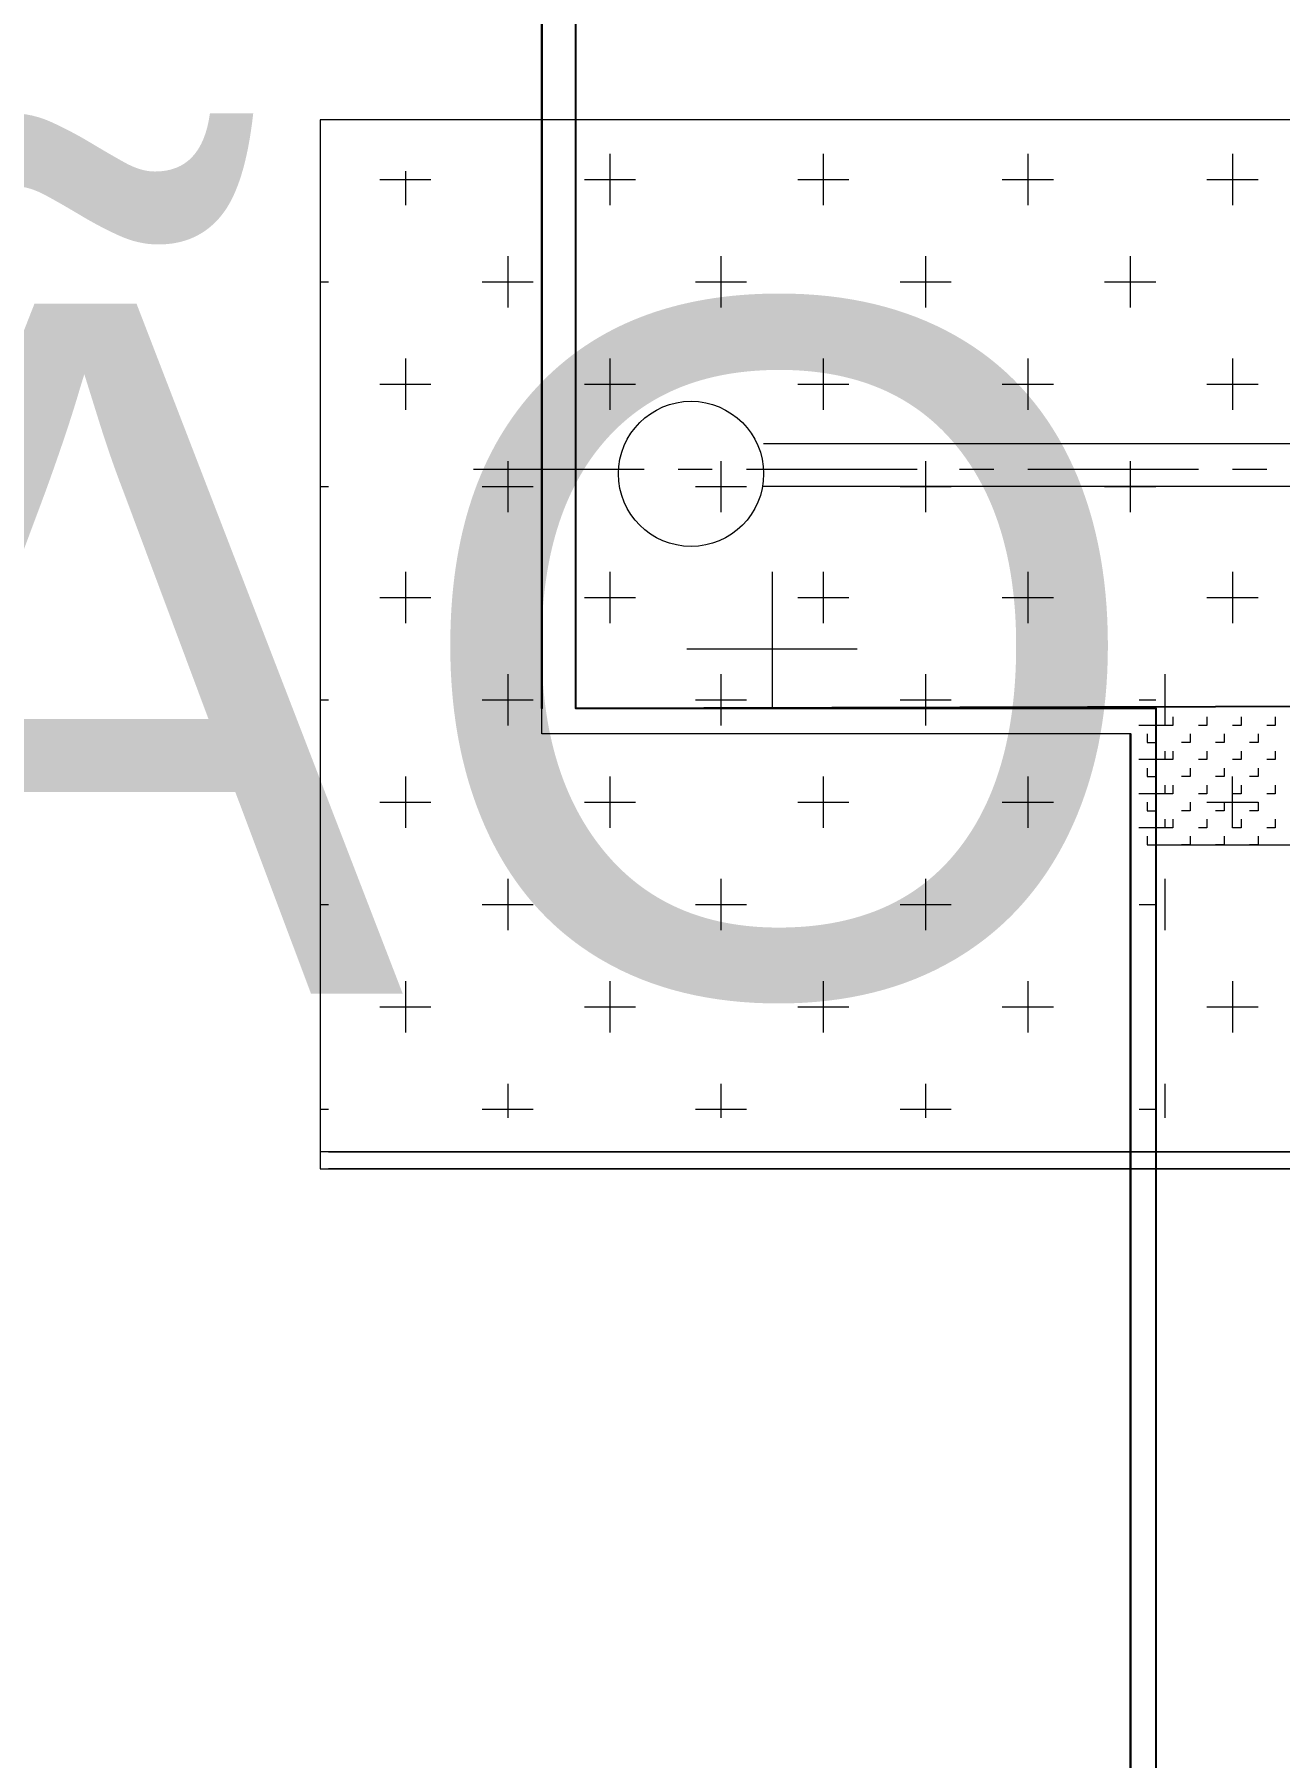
# Model space of a CAD drawing. Header units: metres. Extents: x 149 to 429, y -3 to 162.
# Drawn here: x 379.264 to 380.167, y 105.424 to 106.672 of the extents above; entities that cross this region are included whole.
import ezdxf

# ---------------------------------------------------------------- set-up
doc = ezdxf.new("R2010")
doc.units = ezdxf.units.M
doc.layers.add('1053_ARQ_BASE_MATADOURO_dwg', color=7, linetype='Continuous', lineweight=5, true_color=0x767676)
for name, color, linetype, lineweight in [('A-TEXTO1', 7, 'Continuous', 5), ('PDF_EQUIPAMENTOS', 7, 'Continuous', 5), ('PDF_equipamentos inox', 7, 'Continuous', 5)]:
    doc.layers.add(name, color=color, linetype=linetype, lineweight=lineweight)
doc.styles.add('Arial_6', font='arial.ttf', dxfattribs={"height": 0.5})

# ---------------------------------------------------------------- blocks, each defined once
blk = doc.blocks.new('1053_ARQ_BASE_MATADOURO_dwg_arq geral tgov-4039641-TÉRREO 1_20 - Dependente 2')
at = {"layer": 'A-TEXTO1', "insert": (40.5883, 23.2916), "char_height": 0.5, "width": 3.43359, "attachment_point": 1, "rotation": 359.9922, "line_spacing_factor": 0.941778, "style": 'Arial_6'}
blk.add_mtext('GALPÃO', dxfattribs=at)
blk = doc.blocks.new('1053_ARQ_BASE_MATADOURO_dwg_ARQ GALPAO TGOV-4039645-TÉRREO 1_20 - Dependente 2')
at = {"layer": 'PDF_EQUIPAMENTOS', "color": 253, "true_color": 0xaaaaaa}
for p, q in [((1.0015, 13.544), (1.0015, 13.5069)), ((1.1561, 13.544), (1.1561, 13.5069)), ((1.3045, 13.544), (1.3045, 13.5069)), ((1.4529, 13.544), (1.4529, 13.5069)), ((0.8346, 13.5254), (0.8717, 13.5254)), ((0.8532, 13.5316), (0.8532, 13.5069)), ((0.983, 13.5254), (1.0201, 13.5254)), ((1.1376, 13.5254), (1.1747, 13.5254)), ((1.2859, 13.5254), (1.323, 13.5254)), ((1.4343, 13.5254), (1.4714, 13.5254)), ((0.9274, 13.4698), (0.9274, 13.4327)), ((1.0819, 13.4698), (1.0819, 13.4327)), ((1.2303, 13.4698), (1.2303, 13.4327)), ((1.3787, 13.4698), (1.3787, 13.4327)), ((0.7913, 13.4512), (0.7975, 13.4512)), ((0.9088, 13.4512), (0.9459, 13.4512)), ((1.0634, 13.4512), (1.1005, 13.4512)), ((1.2118, 13.4512), (1.2488, 13.4512)), ((1.3601, 13.4512), (1.3972, 13.4512)), ((0.8532, 13.3956), (0.8532, 13.3585)), ((1.0015, 13.3956), (1.0015, 13.3585)), ((1.1561, 13.3956), (1.1561, 13.3585)), ((1.3045, 13.3956), (1.3045, 13.3585)), ((1.4529, 13.3956), (1.4529, 13.3585)), ((0.8346, 13.3771), (0.8717, 13.3771)), ((0.983, 13.3771), (1.0201, 13.3771)), ((1.1376, 13.3771), (1.1747, 13.3771)), ((1.2859, 13.3771), (1.323, 13.3771)), ((1.4343, 13.3771), (1.4714, 13.3771)), ((2.0031, 13.3338), (1.1128, 13.3338)), ((1.0263, 13.3152), (0.9026, 13.3152)), ((0.9274, 13.3214), (0.9274, 13.2843)), ((1.0757, 13.3152), (1.051, 13.3152)), ((1.0819, 13.3214), (1.0819, 13.2843)), ((1.2241, 13.3152), (1.1005, 13.3152)), ((1.2303, 13.3214), (1.2303, 13.2843)), ((1.2798, 13.3152), (1.255, 13.3152)), ((1.4281, 13.3152), (1.3045, 13.3152)), ((1.3787, 13.3214), (1.3787, 13.2843)), ((1.4776, 13.3152), (1.4529, 13.3152)), ((0.7913, 13.3029), (0.7975, 13.3029)), ((0.9088, 13.3029), (0.9459, 13.3029)), ((1.0634, 13.3029), (1.1005, 13.3029)), ((2.0031, 13.3029), (1.1128, 13.3029)), ((1.2118, 13.3029), (1.2488, 13.3029)), ((1.3601, 13.3029), (1.3972, 13.3029)), ((0.8532, 13.241), (0.8532, 13.204)), ((1.0015, 13.241), (1.0015, 13.204)), ((1.119, 13.241), (1.119, 13.1421)), ((1.1561, 13.241), (1.1561, 13.204)), ((1.3045, 13.241), (1.3045, 13.204)), ((1.4529, 13.241), (1.4529, 13.204)), ((0.8346, 13.2225), (0.8717, 13.2225)), ((0.983, 13.2225), (1.0201, 13.2225)), ((1.1376, 13.2225), (1.1747, 13.2225)), ((1.2859, 13.2225), (1.323, 13.2225)), ((1.4343, 13.2225), (1.4714, 13.2225)), ((1.0572, 13.1854), (1.1808, 13.1854)), ((0.9274, 13.1669), (0.9274, 13.1298)), ((1.0819, 13.1669), (1.0819, 13.1298)), ((1.2303, 13.1669), (1.2303, 13.1298)), ((1.4037, 13.1669), (1.4037, 13.1298)), ((0.7913, 13.1483), (0.7975, 13.1483)), ((0.9088, 13.1483), (0.9459, 13.1483)), ((1.0634, 13.1483), (1.1005, 13.1483)), ((1.2118, 13.1483), (1.2488, 13.1483)), ((1.3851, 13.1483), (1.3972, 13.1483)), ((0.8532, 13.0927), (0.8532, 13.0556)), ((1.0015, 13.0927), (1.0015, 13.0556)), ((1.1561, 13.0927), (1.1561, 13.0556)), ((1.3045, 13.0927), (1.3045, 13.0556)), ((0.8346, 13.0741), (0.8717, 13.0741)), ((0.983, 13.0741), (1.0201, 13.0741)), ((1.1376, 13.0741), (1.1747, 13.0741)), ((1.2859, 13.0741), (1.323, 13.0741)), ((1.3975, 13.0432), (2.1577, 13.0432)), ((0.9274, 13.0185), (0.9274, 12.9814)), ((1.0819, 13.0185), (1.0819, 12.9814)), ((1.2303, 13.0185), (1.2303, 12.9814)), ((1.4037, 13.0185), (1.4037, 12.9814)), ((0.7913, 12.9999), (0.7975, 12.9999)), ((0.9088, 12.9999), (0.9459, 12.9999)), ((1.0634, 12.9999), (1.1005, 12.9999)), ((1.2118, 12.9999), (1.2488, 12.9999)), ((1.3851, 12.9999), (1.3972, 12.9999)), ((0.8532, 12.9443), (0.8532, 12.9072)), ((1.0015, 12.9443), (1.0015, 12.9072)), ((1.1561, 12.9443), (1.1561, 12.9072)), ((1.3045, 12.9443), (1.3045, 12.9072)), ((1.4529, 12.9443), (1.4529, 12.9072)), ((0.8346, 12.9257), (0.8717, 12.9257)), ((0.983, 12.9257), (1.0201, 12.9257)), ((1.1376, 12.9257), (1.1747, 12.9257)), ((1.2859, 12.9257), (1.323, 12.9257)), ((1.4343, 12.9257), (1.4714, 12.9257)), ((0.9274, 12.8701), (0.9274, 12.8454)), ((1.0819, 12.8701), (1.0819, 12.8454)), ((1.2303, 12.8701), (1.2303, 12.8454)), ((1.4037, 12.8701), (1.4037, 12.8454)), ((0.7913, 12.8516), (0.7975, 12.8516)), ((0.9088, 12.8516), (0.9459, 12.8516)), ((1.0634, 12.8516), (1.1005, 12.8516)), ((1.2118, 12.8516), (1.2488, 12.8516)), ((1.3851, 12.8516), (1.3972, 12.8516))]:
    blk.add_line(p, q, dxfattribs=at)
at = {"layer": 'PDF_EQUIPAMENTOS', "color": 253, "true_color": 0xaaaaaa, "flags": 128}
for points in [[(3.1778, 13.5687), (0.7913, 13.5687), (0.7913, 12.8083), (3.2396, 12.8083), (3.2396, 13.5687), (2.949, 13.5687)], [(3.2396, 13.5687), (3.2396, 12.8083), (0.7975, 12.8083)], [(1.3789, 13.1236), (0.9521, 13.1236), (0.9521, 13.1421)], [(1.4037, 13.1359), (1.4037, 13.1298), (1.3849, 13.1298)], [(1.4096, 13.1359), (1.4096, 13.1298), (1.4034, 13.1298)], [(1.4343, 13.1359), (1.4343, 13.1298), (1.4281, 13.1298)], [(1.459, 13.1359), (1.459, 13.1298), (1.4529, 13.1298)], [(1.4838, 13.1359), (1.4838, 13.1298), (1.4776, 13.1298)], [(1.391, 13.1236), (1.391, 13.1174), (1.3972, 13.1174)], [(1.422, 13.1236), (1.422, 13.1174), (1.4158, 13.1174)], [(1.4467, 13.1236), (1.4467, 13.1174), (1.4405, 13.1174)], [(1.4714, 13.1236), (1.4714, 13.1174), (1.4652, 13.1174)], [(1.4037, 13.1112), (1.4037, 13.105), (1.3849, 13.105)], [(1.4096, 13.1112), (1.4096, 13.105), (1.4034, 13.105)], [(1.4343, 13.1112), (1.4343, 13.105), (1.4281, 13.105)], [(1.459, 13.1112), (1.459, 13.105), (1.4529, 13.105)], [(1.4838, 13.1112), (1.4838, 13.105), (1.4776, 13.105)], [(1.391, 13.0989), (1.391, 13.0927), (1.3972, 13.0927)], [(1.422, 13.0989), (1.422, 13.0927), (1.4158, 13.0927)], [(1.4467, 13.0989), (1.4467, 13.0927), (1.4405, 13.0927)], [(1.459, 13.0618), (1.459, 13.0556), (1.4529, 13.0556), (1.4529, 13.0927)], [(1.4714, 13.0989), (1.4714, 13.0927), (1.4652, 13.0927)], [(1.4037, 13.0865), (1.4037, 13.0803), (1.3849, 13.0803)], [(1.4096, 13.0865), (1.4096, 13.0803), (1.4034, 13.0803)], [(1.4343, 13.0865), (1.4343, 13.0803), (1.4281, 13.0803)], [(1.459, 13.0865), (1.459, 13.0803), (1.4529, 13.0803)], [(1.4838, 13.0865), (1.4838, 13.0803), (1.4776, 13.0803)], [(1.391, 13.0741), (1.391, 13.0679), (1.3972, 13.0679)], [(1.422, 13.0741), (1.422, 13.0679), (1.4158, 13.0679)], [(1.4343, 13.0741), (1.4714, 13.0741), (1.4714, 13.0679), (1.4652, 13.0679)], [(1.4467, 13.0741), (1.4467, 13.0679), (1.4405, 13.0679)], [(1.4037, 13.0618), (1.4037, 13.0556), (1.3849, 13.0556)], [(1.4096, 13.0618), (1.4096, 13.0556), (1.4034, 13.0556)], [(1.4343, 13.0618), (1.4343, 13.0556), (1.4281, 13.0556)], [(1.4838, 13.0618), (1.4838, 13.0556), (1.4776, 13.0556)], [(1.391, 13.0494), (1.391, 13.0432), (1.3972, 13.0432)], [(1.422, 13.0494), (1.422, 13.0432), (1.4158, 13.0432)], [(1.4467, 13.0494), (1.4467, 13.0432), (1.4405, 13.0432)], [(1.4714, 13.0494), (1.4714, 13.0432), (1.4652, 13.0432)], [(0.7975, 12.8206), (3.221, 12.8206), (0.7913, 12.8206)]]:
    blk.add_lwpolyline(points, dxfattribs=at)
at = {"layer": 'PDF_EQUIPAMENTOS', "color": 253, "true_color": 0xaaaaaa}
blk.add_circle((1.0603, 13.3121), 0.0526, dxfattribs=at)
at = {"layer": 'PDF_equipamentos inox', "color": 253, "lineweight": 25, "true_color": 0xaaaaaa, "flags": 128}
blk.add_lwpolyline([(0.9521, 14.3106), (0.9521, 13.1421)], close=True, dxfattribs=at)
for points in [[(2.2012, 14.3106), (2.2012, 11.343), (1.3789, 11.343), (1.3789, 13.1236), (1.3789, 11.343), (2.1826, 11.343), (2.1826, 14.3097), (2.1826, 13.1451), (0.9768, 13.1421)], [(1.3975, 11.343), (1.3975, 13.1421), (0.9768, 13.1421), (0.9768, 14.3106)]]:
    blk.add_lwpolyline(points, dxfattribs=at)
blk = doc.blocks.new('1053_ARQ_BASE_MATADOURO_dwg-3625622-TÉRREO 1_20 - Dependente 2')
for name, p in [('1053_ARQ_BASE_MATADOURO_dwg_arq geral tgov-4039641-TÉRREO 1_20 - Dependente 2', (130.2098, 83.186)), ('1053_ARQ_BASE_MATADOURO_dwg_ARQ GALPAO TGOV-4039645-TÉRREO 1_20 - Dependente 2', (172.2746, 93.0419))]:
    blk.add_blockref(name, p)

msp = doc.modelspace()

# ---------------------------------------------------------------- block references
at = {"layer": '1053_ARQ_BASE_MATADOURO_dwg', "color": 253, "true_color": 0xaaaaaa}
msp.add_blockref('1053_ARQ_BASE_MATADOURO_dwg-3625622-TÉRREO 1_20 - Dependente 2', (206.405, 0), dxfattribs=at)

doc.saveas('drawing.dxf')
